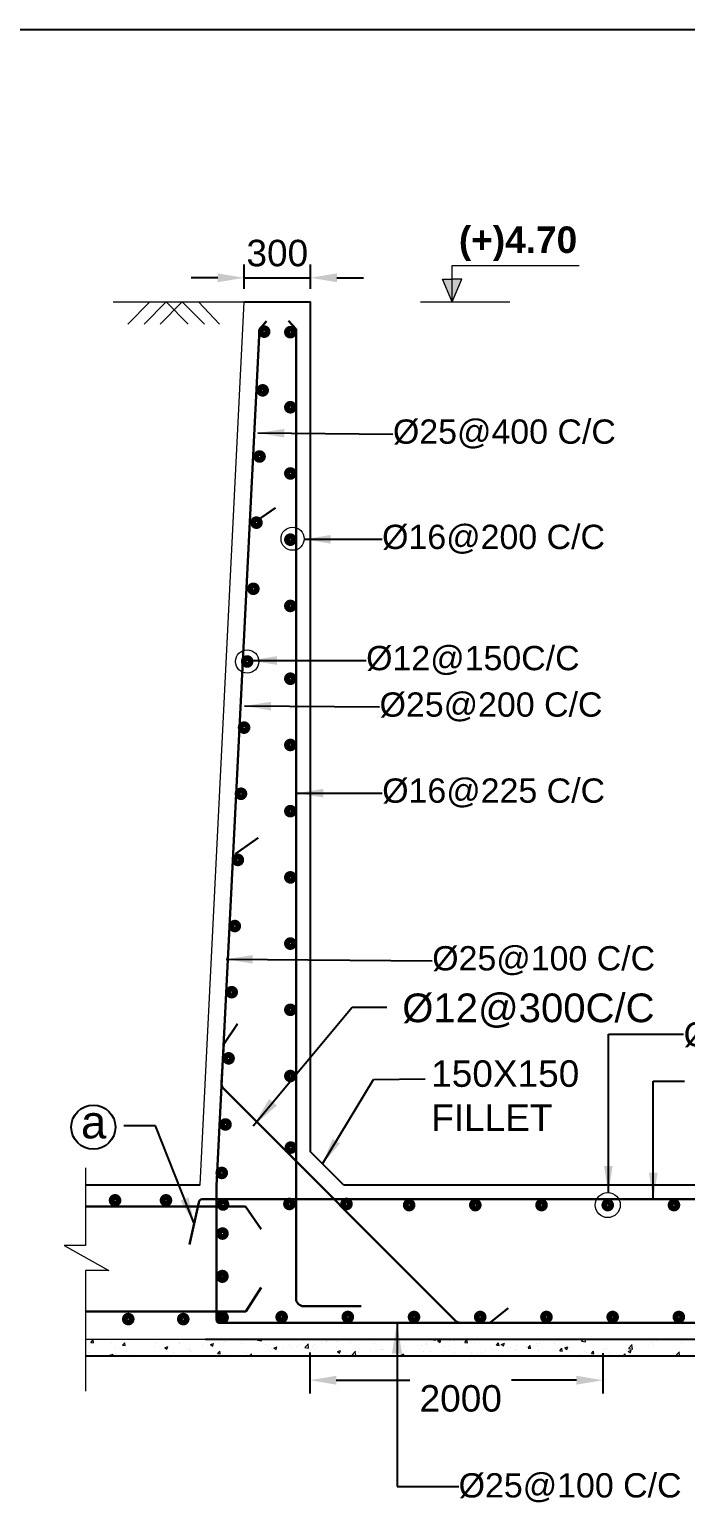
# Model space of a CAD drawing. Extents: x -358915 to 1258323, y -1667244 to -305611.
# Drawn here: x 642073 to 645045, y -1475756 to -1469052 of the extents above; entities that cross this region are included whole.
import ezdxf

# ---------------------------------------------------------------- set-up
doc = ezdxf.new("R2010")
doc.units = 0
doc.header["$LTSCALE"] = 300
doc.header["$MEASUREMENT"] = 0
doc.layers.get('0').update_dxf_attribs({"linetype": 'CONTINUOUS'})
doc.layers.get('DEFPOINTS').update_dxf_attribs({"linetype": 'CONTINUOUS'})
for name, color, linetype, lineweight in [('Dim', 7, 'CONTINUOUS', 9), ('HATCH', 252, 'CONTINUOUS', 5), ('ROD', 1, 'CONTINUOUS', 30)]:
    doc.layers.add(name, color=color, linetype=linetype, lineweight=lineweight)
doc.layers.add('LINE', color=7, linetype='CONTINUOUS')
doc.layers.add('TXT', color=7, linetype='CONTINUOUS')
doc.styles.add('Arial', font='arial.ttf')
doc.styles.add('DIM', font='isocp3.shx')
doc.dimstyles.new('dim_60', dxfattribs={"dimtxt": 120, "dimasz": 120, "dimexe": 60, "dimexo": 60, "dimgap": 50, "dimtad": 1, "dimdec": 0, "dimzin": 0, "dimdsep": 46, "dimtxsty": 'DIM', "dimcen": 0.09, "dimclrd": 5, "dimclre": 5, "dimclrt": 7, "dimadec": 0, "dimazin": 0, "dimtfac": 1, "dimtdec": 0, "dimtmove": 0, "dimatfit": 3, "dimfxl": 1, "dimtolj": 1, "dimtzin": 0, "dimarcsym": 0})
doc.dimstyles.new('dim_70', dxfattribs={"dimtxt": 140, "dimasz": 140, "dimexe": 70, "dimexo": 40, "dimgap": 50, "dimtad": 1, "dimdec": 0, "dimzin": 0, "dimdsep": 46, "dimtxsty": 'Arial', "dimcen": 0.09, "dimclrd": 5, "dimclre": 5, "dimclrt": 7, "dimadec": 0, "dimazin": 0, "dimtfac": 1, "dimtdec": 0, "dimtmove": 0, "dimatfit": 3, "dimfxl": 1, "dimtolj": 1, "dimtzin": 0, "dimarcsym": 0})

# ---------------------------------------------------------------- blocks, each defined once
blk = doc.blocks.new('*D739')
at = {"layer": 'DEFPOINTS', "color": 0, "ltscale": 500, "transparency": 16777216}
for p in [(643345.5, -1470176), (643045.5, -1470285.5), (643345.5, -1470285.5)]:
    blk.add_point(p, dxfattribs=at)
at = {"layer": 'Dim', "color": 5, "lineweight": -2, "ltscale": 500, "transparency": 16777216}
for p, q in [((643045.5, -1470225.5), (643045.5, -1470116)), ((643345.5, -1470225.5), (643345.5, -1470116)), ((642925.5, -1470176), (642805.5, -1470176)), ((643045.5, -1470176), (643345.5, -1470176)), ((643465.5, -1470176), (643585.5, -1470176))]:
    blk.add_line(p, q, dxfattribs=at)
at = {"layer": 'Dim', "color": 5, "ltscale": 500, "transparency": 16777216}
for points in [[(642925.5, -1470156), (642925.5, -1470196), (643045.5, -1470176)], [(643465.5, -1470156), (643465.5, -1470196), (643345.5, -1470176)]]:
    blk.add_solid(points, dxfattribs=at)
at = {"layer": 'Dim', "color": 7, "ltscale": 500, "transparency": 16777216, "insert": (643195.5, -1470064.7), "char_height": 120, "attachment_point": 5, "style": 'Arial'}
blk.add_mtext('\\A1;300', dxfattribs=at)
blk = doc.blocks.new('*D1400')
at = {"layer": 'DEFPOINTS', "color": 0, "ltscale": 500, "transparency": 16777216}
for p in [(643342.6, -1474985.5), (644670.9, -1474987.9), (644670.9, -1475170.8)]:
    blk.add_point(p, dxfattribs=at)
at = {"layer": 'Dim', "color": 5, "lineweight": -2, "ltscale": 500, "transparency": 16777216}
for p, q in [((643342.6, -1475045.5), (643342.6, -1475230.8)), ((644670.9, -1475047.9), (644670.9, -1475230.8)), ((643462.6, -1475170.8), (643796.7, -1475170.8)), ((644550.9, -1475170.8), (644256.7, -1475170.8))]:
    blk.add_line(p, q, dxfattribs=at)
at = {"layer": 'Dim', "color": 5, "ltscale": 500, "transparency": 16777216}
for points in [[(643462.6, -1475150.8), (643462.6, -1475190.8), (643342.6, -1475170.8)], [(644550.9, -1475150.8), (644550.9, -1475190.8), (644670.9, -1475170.8)]]:
    blk.add_solid(points, dxfattribs=at)
at = {"layer": 'Dim', "color": 7, "ltscale": 500, "transparency": 16777216, "insert": (644026.7, -1475253.8), "char_height": 120, "attachment_point": 5, "style": 'Arial'}
blk.add_mtext('\\A1;2000', dxfattribs=at)

msp = doc.modelspace()

# ---------------------------------------------------------------- hatches: boundary and pattern name
at = {"layer": 'Dim', "ltscale": 500}
h = msp.add_hatch(color=8, dxfattribs=at)
h.dxf.hatch_style = 1
h.paths.add_polyline_path([(644031.3, -1470181.8), (643987.9, -1470181.8), (643944.5, -1470181.8), (643987.9, -1470285.5)])

# ---------------------------------------------------------------- linework, layer by layer
at = {"color": 7}
msp.add_circle((642361.9, -1474024), 100.1, dxfattribs=at)
at = {"layer": 'Dim', "ltscale": 50}
for p, q in [((643987.9, -1470285.5), (643987.9, -1470119.8)), ((643987.9, -1470119.8), (644564, -1470119.8)), ((643844.5, -1470285.5), (644249.9, -1470285.5))]:
    msp.add_line(p, q, dxfattribs=at)
at = {"layer": 'Dim', "color": 2, "ltscale": 50}
for p, q in [((642351, -1474999.7), (642360.7, -1474988.2)), ((642363, -1475000.8), (642360.6, -1474988.2)), ((642390.6, -1474986), (642390.6, -1474986)), ((642545.9, -1474987.4), (642545.9, -1474987.4)), ((642971.3, -1474989.5), (642971.3, -1474989.5)), ((643106.1, -1474990), (643123.9, -1474992.8)), ((643107.2, -1474988.9), (643110.4, -1474985.5)), ((643123.9, -1474992.8), (643123, -1474985.5)), ((643206.7, -1474987.7), (643206.7, -1474987.7)), ((643313.4, -1474992.2), (643313.4, -1474992.2)), ((643470.3, -1474987.7), (643470.3, -1474987.7)), ((643901.2, -1474987.3), (643913.2, -1474988.4)), ((643901.2, -1474987.3), (643902.8, -1474985.5)), ((643913.2, -1474988.4), (643912.6, -1474985.5)), ((643923, -1474992.6), (643937, -1474987.3)), ((643932.9, -1474999.4), (643937, -1474987.3)), ((643975.6, -1474990.6), (643975.6, -1474990.6)), ((643997.6, -1474990.3), (643997.6, -1474990.3)), ((644044.7, -1474999.9), (644054.3, -1474988.4)), ((644056.6, -1475000.9), (644054.3, -1474988.4)), ((644485.6, -1474987.5), (644485.6, -1474987.5)), ((644574.8, -1474992.7), (644581.7, -1474985.5)), ((644575.6, -1474986.1), (644575.6, -1474986.1)), ((644591.5, -1474996.6), (644590.2, -1474985.5)), ((642340.2, -1475045.7), (642340.2, -1475045.7)), ((642342.2, -1475014.3), (642342.2, -1475014.3)), ((642351, -1474999.7), (642363, -1475000.7)), ((642419.5, -1475057.8), (642419.5, -1475057.8)), ((642437.2, -1475057.6), (642451.2, -1475052.2)), ((642437.2, -1475057.6), (642441.5, -1475060.5)), ((642444.9, -1475000.2), (642444.9, -1475000.2)), ((642448.4, -1475060.5), (642451.2, -1475052.2)), ((642456.8, -1475025.7), (642456.8, -1475025.7)), ((642464.3, -1475048.2), (642464.3, -1475048.2)), ((642494.5, -1475012.3), (642504.1, -1475000.8)), ((642494.5, -1475012.3), (642506.4, -1475013.3)), ((642506.4, -1475013.3), (642504.1, -1475000.8)), ((642514.4, -1475041.6), (642514.4, -1475041.6)), ((642543.5, -1475054), (642543.5, -1475054)), ((642637.3, -1475017.7), (642637.3, -1475017.7)), ((642644.5, -1475000.3), (642644.5, -1475000.3)), ((642675.2, -1475052.9), (642675.2, -1475052.9)), ((642685.4, -1475023.4), (642699.4, -1475018)), ((642685.4, -1475023.4), (642695.4, -1475030.1)), ((642686.6, -1475027.2), (642686.6, -1475027.2)), ((642695.4, -1475030.1), (642699.4, -1475018)), ((642696.7, -1475042.2), (642696.7, -1475042.2)), ((642725.2, -1475046.3), (642725.2, -1475046.3)), ((642751.2, -1475004.9), (642751.2, -1475004.9)), ((642754, -1474997.7), (642754, -1474997.7)), ((642793.4, -1475031.7), (642793.4, -1475031.7)), ((642799.4, -1475028.1), (642799.4, -1475028.1)), ((642801, -1475036.3), (642801, -1475036.3)), ((642801.9, -1475041.6), (642801.9, -1475041.6)), ((642858, -1475009.4), (642858, -1475009.4)), ((642892.7, -1475009.1), (642906.7, -1475003.7)), ((642892.7, -1475009.1), (642902.6, -1475015.8)), ((642902.6, -1475015.8), (642906.6, -1475003.7)), ((642924.8, -1475049.9), (642934.5, -1475038.4)), ((642924.8, -1475049.9), (642936.8, -1475050.9)), ((642928.6, -1475001), (642928.6, -1475001)), ((642936.8, -1475051), (642934.5, -1475038.4)), ((642955, -1474997.1), (642955, -1474997.1)), ((642966, -1475054.1), (642966, -1475054.1)), ((643035.3, -1475005.5), (643035.3, -1475005.5)), ((643041.8, -1475044.1), (643041.8, -1475044.1)), ((643055.2, -1475049.6), (643055.2, -1475049.6)), ((643069.9, -1475060.5), (643077.9, -1475051)), ((643079.7, -1475060.5), (643077.9, -1475051)), ((643142.1, -1475010), (643142.1, -1475010)), ((643156.3, -1475036.8), (643156.3, -1475036.8)), ((643164.3, -1475039.5), (643164.3, -1475039.5)), ((643168.1, -1475027.5), (643168.1, -1475027.5)), ((643180.1, -1475025.1), (643194.1, -1475019.7)), ((643180.1, -1475025.1), (643190, -1475031.8)), ((643190, -1475031.8), (643194.1, -1475019.7)), ((643218.1, -1475020.9), (643218.1, -1475020.9)), ((643248.8, -1475014.5), (643248.8, -1475014.5)), ((643260.1, -1475021.8), (643260.1, -1475021.8)), ((643281, -1475019.5), (643281, -1475019.5)), ((643293.9, -1475011), (643293.9, -1475011)), ((643319.5, -1475023.1), (643337.3, -1475025.9)), ((643320.7, -1475022), (643336.2, -1475005.7)), ((643337.3, -1475025.9), (643335.1, -1475006.9)), ((643355.6, -1475019.1), (643355.6, -1475019.1)), ((643362.8, -1475007.8), (643362.8, -1475007.8)), ((643397.6, -1474999.5), (643397.6, -1474999.5)), ((643420.2, -1474994.3), (643420.2, -1474994.3)), ((643420.2, -1474996.7), (643420.2, -1474996.7)), ((643462.4, -1475023.6), (643462.4, -1475023.6)), ((643463.8, -1474995), (643463.8, -1474995)), ((643467.5, -1475041.1), (643481.5, -1475035.8)), ((643467.5, -1475041.1), (643477.5, -1475047.8)), ((643477.4, -1475047.8), (643481.5, -1475035.8)), ((643493.4, -1475056.6), (643493.4, -1475056.6)), ((643527, -1475001.2), (643527, -1475001.2)), ((643533, -1475056.3), (643550.8, -1475059)), ((643534.1, -1475055.1), (643549.7, -1475038.8)), ((643550.8, -1475059), (643548.6, -1475040)), ((643565.3, -1475046.5), (643565.3, -1475046.5)), ((643569.1, -1475028.1), (643569.1, -1475028.1)), ((643619.7, -1475040), (643619.7, -1475040)), ((643633.7, -1475005.7), (643633.7, -1475005.7)), ((643668, -1475032.5), (643668, -1475032.5)), ((643669.8, -1475033.4), (643669.8, -1475033.4)), ((643675.9, -1475032.6), (643675.9, -1475032.6)), ((643739.2, -1475058.7), (643739.2, -1475058.7)), ((643740.5, -1475010.2), (643740.5, -1475010.2)), ((643745.5, -1475023.4), (643745.5, -1475023.4)), ((643754.9, -1475057.1), (643768.9, -1475051.8)), ((643754.9, -1475057.1), (643759.9, -1475060.5)), ((643766, -1475060.5), (643768.9, -1475051.8)), ((643769, -1475019.7), (643769, -1475019.7)), ((643782.7, -1475037.1), (643782.7, -1475037.1)), ((643847.3, -1475014.7), (643847.3, -1475014.7)), ((643855.9, -1475038.7), (643855.9, -1475038.7)), ((643871.8, -1475006.8), (643871.8, -1475006.8)), ((643872.9, -1475004.7), (643872.9, -1475004.7)), ((643889.4, -1475041.6), (643889.4, -1475041.6)), ((643921.9, -1475000.2), (643921.9, -1475000.2)), ((643923, -1474992.6), (643932.9, -1474999.4)), ((643954, -1475019.3), (643954, -1475019.3)), ((643972.5, -1475018.7), (643972.5, -1475018.7)), ((643973.1, -1475057.2), (643973.1, -1475057.2)), ((643996.2, -1475046.1), (643996.2, -1475046.1)), ((644044.7, -1474999.9), (644056.7, -1475000.9)), ((644060.8, -1475023.8), (644060.8, -1475023.8)), ((644071.3, -1475052.5), (644071.3, -1475052.5)), ((644074.1, -1475044.3), (644074.1, -1475044.3)), ((644089.2, -1474998.7), (644089.2, -1474998.7)), ((644103, -1475050.6), (644103, -1475050.6)), ((644121.4, -1475045.9), (644121.4, -1475045.9)), ((644137.1, -1475042.6), (644137.1, -1475042.6)), ((644167.6, -1475028.3), (644167.6, -1475028.3)), ((644178, -1475029.4), (644178, -1475029.4)), ((644188.2, -1475012.4), (644197.8, -1475000.9)), ((644188.2, -1475012.4), (644200.1, -1475013.5)), ((644197.2, -1475035.9), (644197.2, -1475035.9)), ((644200.1, -1475013.5), (644197.8, -1475001)), ((644209.7, -1475055.1), (644209.7, -1475055.1)), ((644210.4, -1475008.7), (644224.4, -1475003.3)), ((644210.4, -1475008.7), (644220.4, -1475015.4)), ((644220.3, -1475015.4), (644224.4, -1475003.3)), ((644253.7, -1475022.6), (644253.7, -1475022.6)), ((644274.3, -1475032.8), (644274.3, -1475032.8)), ((644280.7, -1475015.3), (644280.7, -1475015.3)), ((644323.5, -1475019.3), (644323.5, -1475019.3)), ((644331.6, -1475025), (644341.2, -1475013.5)), ((644331.6, -1475025), (644343.6, -1475026)), ((644343.5, -1475026), (644341.2, -1475013.5)), ((644370.4, -1475002.5), (644370.4, -1475002.5)), ((644373.5, -1475012.7), (644373.5, -1475012.7)), ((644381.1, -1475037.3), (644381.1, -1475037.3)), ((644381.7, -1475002.5), (644381.7, -1475002.5)), ((644449.3, -1475002.8), (644449.3, -1475002.8)), ((644475.1, -1475037.5), (644484.7, -1475026)), ((644475.1, -1475037.5), (644487, -1475038.6)), ((644483.2, -1475054.1), (644483.2, -1475054.1)), ((644487, -1475038.6), (644484.7, -1475026.1)), ((644487.8, -1475041.8), (644487.8, -1475041.8)), ((644497.8, -1475024.7), (644511.8, -1475019.3)), ((644497.8, -1475024.7), (644507.8, -1475031.4)), ((644507.7, -1475031.4), (644511.8, -1475019.3)), ((644563.4, -1475052.5), (644563.4, -1475052.5)), ((644573, -1475058.4), (644573, -1475058.4)), ((644573.7, -1474993.8), (644591.5, -1474996.6)), ((644585.9, -1475040), (644585.9, -1475040)), ((644594.6, -1475046.3), (644594.6, -1475046.3)), ((644618.5, -1475050.1), (644628.2, -1475038.6)), ((644618.5, -1475050.1), (644630.5, -1475051.1)), ((644630.4, -1475051.1), (644628.1, -1475038.6)), ((644648.8, -1475048.4), (644648.8, -1475048.4)), ((644680, -1475032.5), (644680, -1475032.5)), ((644686.9, -1475027.2), (644686.9, -1475027.2)), ((644701.4, -1475050.8), (644701.4, -1475050.8)), ((644763.7, -1475060.5), (644771.6, -1475051.1)), ((644773.3, -1475060.5), (644771.6, -1475051.2)), ((644775.1, -1475031.8), (644775.1, -1475031.8)), ((644785.3, -1475040.7), (644799.3, -1475035.3)), ((644785.3, -1475040.7), (644795.2, -1475047.4)), ((644787.2, -1475026.9), (644805, -1475029.7)), ((644788.3, -1475025.8), (644803.9, -1475009.5)), ((644790.8, -1475012.2), (644790.8, -1475012.2)), ((644795.2, -1475047.4), (644799.2, -1475035.3)), ((644796.7, -1475012.5), (644796.7, -1475012.5)), ((644804.9, -1475029.7), (644802.7, -1475010.7)), ((644808.1, -1475055.3), (644808.1, -1475055.3)), ((644825.2, -1475025.2), (644825.2, -1475025.2)), ((644893.5, -1474998.1), (644893.5, -1474998.1)), ((644900.9, -1475015.2), (644900.9, -1475015.2)), ((644913.3, -1474992.5), (644913.3, -1474992.5)), ((644992, -1475051.9), (644992, -1475051.9)), ((645001.7, -1475058.9), (645017.3, -1475042.6)), ((645018.1, -1475060.5), (645016.2, -1475043.8)), ((645027.2, -1474998.6), (645027.2, -1474998.6)), ((643047.7, -1475059.5), (643047.7, -1475059.5)), ((644316.5, -1475059.6), (644316.5, -1475059.6)), ((644914.9, -1475059.9), (644914.9, -1475059.9)), ((645000.6, -1475060.1), (645003.6, -1475060.5))]:
    msp.add_line(p, q, dxfattribs=at)
at = {"layer": 'Dim', "ltscale": 500}
for points in [[(643987.9, -1470285.5), (643944.5, -1470181.8), (643987.9, -1470181.8)], [(643987.9, -1470285.5), (644031.3, -1470181.8), (643987.9, -1470181.8)]]:
    msp.add_lwpolyline(points, dxfattribs=at)
at = {"layer": 'Dim', "ltscale": 50}
msp.add_lwpolyline([(642451.5, -1470285.5), (643045.5, -1470285.5)], dxfattribs=at)
at = {"layer": 'Dim', "color": 7, "ltscale": 50}
msp.add_lwpolyline([(642326.5, -1474208), (642326.5, -1474559.7), (642230.3, -1474559.7), (642432.8, -1474673), (642326.5, -1474673), (642326.5, -1475220.8)], dxfattribs=at)
at = {"layer": 'Dim'}
for centre, radius in [((643264.9, -1471358.2), 52.6), ((643058.9, -1471914.4), 52.6), ((644692.8, -1474377.3), 56.8)]:
    msp.add_circle(centre, radius, dxfattribs=at)
at = {"layer": 'HATCH', "lineweight": 15}
for points in [[(642618.1, -1470285.5), (642518.2, -1470385.4)], [(642691.6, -1470285.5), (642591.7, -1470385.4)], [(642765.1, -1470285.5), (642665.3, -1470385.4)], [(642691.6, -1470285.5), (642791.5, -1470385.4)], [(642765.1, -1470285.5), (642865, -1470385.4)], [(642838.7, -1470285.5), (642933.4, -1470385.4)]]:
    msp.add_lwpolyline(points, dxfattribs=at)
at = {"layer": 'LINE', "lineweight": 15}
msp.add_line((642845.5, -1474285.5), (643045.5, -1470285.5), dxfattribs=at)
at = {"layer": 'LINE'}
for p, q in [((643045.5, -1470285.5), (643345.5, -1470285.5)), ((643345.5, -1474135.5), (643345.5, -1470285.5)), ((643495.5, -1474285.5), (643345.5, -1474135.5)), ((642326.5, -1474285.5), (642845.5, -1474285.5)), ((643495.5, -1474285.5), (645271.6, -1474285.5)), ((642870.5, -1474985.5), (645271.6, -1474985.5)), ((642326.5, -1475060.5), (642870.5, -1475060.5)), ((642870.5, -1475060.5), (645271.6, -1475060.5))]:
    msp.add_line(p, q, dxfattribs=at)
at = {"layer": 'LINE', "lineweight": 18}
msp.add_line((642326.5, -1474985.5), (642870.5, -1474985.5), dxfattribs=at)
at = {"layer": 'LINE'}
msp.add_lwpolyline([(649573, -1489454.2), (620720.6, -1489454.2), (620720.6, -1469051.5), (649573, -1469051.5)], close=True, dxfattribs=at)
msp.add_lwpolyline([(642845.5, -1474285.5), (642845.5, -1474285.5)], dxfattribs=at)
at = {"layer": 'ROD'}
for p, q in [((642920.4, -1474289), (643114.7, -1470408.4)), ((642920.5, -1474285.5), (642920.5, -1474895.5)), ((642326.5, -1474383.8), (643050.8, -1474383.8)), ((643050.8, -1474383.8), (643122.4, -1474485.9)), ((643052.3, -1474860.1), (643122.5, -1474751.4)), ((642931, -1474910.5), (645271.6, -1474910.5))]:
    msp.add_line(p, q, dxfattribs=at)
at = {"layer": 'ROD', "const_width": 30.7}
for points in [[(643148.6, -1470415.8, -1), (643123.6, -1470424.2, -1)], [(643267.2, -1470418.3, -1), (643242.1, -1470426.6, -1)], [(643141.6, -1470681.9, -1), (643116.6, -1470690.2, -1)], [(643267.2, -1470758.4, -1), (643242.1, -1470766.7, -1)], [(643127.6, -1470981.5, -1), (643102.5, -1470989.9, -1)], [(643267.2, -1471058.4, -1), (643242.1, -1471066.7, -1)], [(643113.6, -1471281.2, -1), (643088.5, -1471289.6, -1)], [(643267.2, -1471358.4, -1), (643242.1, -1471366.7, -1)], [(643099.5, -1471580.9, -1), (643074.5, -1471589.2, -1)], [(643267.2, -1471658.4, -1), (643242.1, -1471666.7, -1)], [(643071.4, -1471910.2, -1), (643046.4, -1471918.6, -1)], [(643267.2, -1471988.4, -1), (643242.1, -1471996.7, -1)], [(643057.4, -1472209.9, -1), (643032.4, -1472218.2, -1)], [(643267.2, -1472288.4, -1), (643242.1, -1472296.7, -1)], [(643043.4, -1472509.6, -1), (643018.3, -1472517.9, -1)], [(643267.2, -1472588.4, -1), (643242.1, -1472596.7, -1)], [(643029.3, -1472809.2, -1), (643004.3, -1472817.6, -1)], [(643267.2, -1472888.4, -1), (643242.1, -1472896.7, -1)], [(643015.3, -1473108.9, -1), (642990.3, -1473117.3, -1)], [(643267.2, -1473188.4, -1), (643242.1, -1473196.7, -1)], [(643001.3, -1473408.6, -1), (642976.2, -1473416.9, -1)], [(643267.2, -1473488.4, -1), (643242.1, -1473496.7, -1)], [(642987.2, -1473708.2, -1), (642962.2, -1473716.6, -1)], [(643267.2, -1473788.4, -1), (643242.1, -1473796.7, -1)], [(642973.2, -1474007.9, -1), (642948.1, -1474016.3, -1)], [(643269.3, -1474120.9, 1), (643244.3, -1474112.5, 1)], [(642956.3, -1474227.4, -1), (642931.3, -1474235.7, -1)], [(642472.8, -1474351.7, -1), (642447.8, -1474360, -1)], [(642703.5, -1474351.7, -1), (642678.5, -1474360, -1)], [(642962.3, -1474370.2, -1), (642937.2, -1474378.6, -1)], [(643262.9, -1474368.1, -1), (643237.8, -1474376.4, -1)], [(643521.5, -1474368.1, -1), (643496.4, -1474376.4, -1)], [(643805.3, -1474373.1, -1), (643780.3, -1474381.5, -1)], [(644105.3, -1474373.1, -1), (644080.3, -1474381.5, -1)], [(644405.3, -1474373.1, -1), (644380.3, -1474381.5, -1)], [(644705.3, -1474373.1, -1), (644680.3, -1474381.5, -1)], [(645005.3, -1474373.1, -1), (644980.3, -1474381.5, -1)], [(642959.7, -1474502.1, -1), (642934.6, -1474510.5, -1)], [(642959.2, -1474694.8, -1), (642934.1, -1474703.1, -1)], [(642959.2, -1474697.2, -1), (642934.1, -1474705.5, -1)], [(642933.5, -1474880.1, 1), (642958.5, -1474888.4, 1)], [(643227.5, -1474880.1, -1), (643202.5, -1474888.4, -1)], [(643527.5, -1474880.1, -1), (643502.5, -1474888.4, -1)], [(643827.5, -1474880.1, -1), (643802.5, -1474888.4, -1)], [(644127.5, -1474880.1, -1), (644102.5, -1474888.4, -1)], [(644427.5, -1474880.1, -1), (644402.5, -1474888.4, -1)], [(644727.5, -1474880.1, -1), (644702.5, -1474888.4, -1)], [(645027.5, -1474880.1, -1), (645002.5, -1474888.4, -1)], [(642507.6, -1474889.7, 1), (642532.7, -1474898, 1)], [(642756.9, -1474889.7, 1), (642781.9, -1474898, 1)], [(642960.1, -1474883, -1), (642935.1, -1474891.3, -1)]]:
    msp.add_lwpolyline(points, format="xyb", close=True, dxfattribs=at)
at = {"layer": 'ROD'}
for points in [[(643114.7, -1470408.4), (643147, -1470371.9)], [(643280.5, -1470408.4), (643246.8, -1470370.4)], [(643084.3, -1471289.6), (643186.8, -1471218)], [(643006.5, -1472785.5), (643109, -1472713.9)], [(642952.5, -1473648.8), (643014.6, -1473555.6)], [(645271.6, -1474350.5), (642855.2, -1474350.5)], [(644158, -1474910.4), (644242.1, -1474844.3)], [(643052.3, -1474860.1), (642326.5, -1474860.1)]]:
    msp.add_lwpolyline(points, dxfattribs=at)
for points in [[(643280.5, -1470408.4), (643280.5, -1474800.6, 0.414214), (643315.5, -1474835.6), (643575.3, -1474835.6)], [(644268.7, -1474910.4), (644023.5, -1474910.4, -0.198912), (644002.3, -1474901.6), (642952.3, -1473849.7, -0.220535), (642942.1, -1473822), (642952.6, -1473645.7)], [(642894.5, -1474350.5), (642855.2, -1474350.5, 0.414214), (642840.2, -1474365.5), (642797.8, -1474556.6)]]:
    msp.add_lwpolyline(points, format="xyb", dxfattribs=at)
for centre, radius in [((642935.5, -1474895.5), 15), ((642935.5, -1474895.5), 15), ((642931, -1474900.5), 10)]:
    msp.add_arc(centre, radius, 180, 270, dxfattribs=at)

# ---------------------------------------------------------------- texts
at = {"layer": 'TXT', "color": 6, "insert": (644286.4, -1470021.7), "char_height": 120, "width": 1545.509, "attachment_point": 5, "style": 'Arial'}
msp.add_mtext('{\\fArial|b1|i0|c0|p34;(+)4.70}', dxfattribs=at)
at = {"layer": 'TXT', "color": 0, "attachment_point": 4, "style": 'Arial'}
for s, insert, char_height, width in [('%%C25@400 C/C', (643719.4, -1470883.9), 110, 1191.093), ('%%C16@200 C/C', (643670.3, -1471360.9), 110, 1198.183), ('%%C12@150C/C', (643598, -1471910), 110, 1247.817), ('%%C25@200 C/C', (643658.8, -1472120.6), 110, 1191.093), ('%%C16@225 C/C', (643670.7, -1472510.4), 110, 1240.727), ('%%C25@100 C/C', (643897.4, -1473270.2), 110, 1191.093), ('%%C12@300C/C', (643761.7, -1473496.7), 130, 1348.863), ('%%C16@200 C/C', (645036.9, -1473614.5), 110, 1258.216), ('a', (642305.7, -1474001.9), 148.5, 151.763), ('%%C25@100 C/C', (644017.2, -1475658.1), 110, 1166.309)]:
    msp.add_mtext(s, dxfattribs=dict(at, insert=insert, char_height=char_height, width=width))
at = {"layer": 'TXT', "color": 0, "insert": (643892.8, -1473881.5), "char_height": 120, "attachment_point": 4, "style": 'Arial'}
msp.add_mtext('150X150\\PFILLET', dxfattribs=at)

# ---------------------------------------------------------------- dimensions: what is measured, and where the dimension line sits
at = {"layer": 'Dim', "ltscale": 500}
dim = msp.add_linear_dim(base=(643345.5, -1470176), p1=(643045.5, -1470285.5), p2=(643345.5, -1470285.5), dimstyle='dim_60', override={"dimtxsty": 'Arial'}, dxfattribs=at)
dim.commit()
dim.dimension.update_dxf_attribs({"geometry": '*D739', "text_midpoint": (643195.5, -1470176), "dimtype": 160})
dim = msp.add_linear_dim(base=(644670.9, -1475170.8), p1=(643342.6, -1474985.5), p2=(644670.9, -1474987.9), text='2000', dimstyle='dim_60', override={"dimtxsty": 'Arial', "dimtmove": 2}, dxfattribs=at)
dim.commit()
dim.dimension.update_dxf_attribs({"geometry": '*D1400', "text_midpoint": (644026.7, -1475253.8), "dimtype": 160})

# ---------------------------------------------------------------- leaders
at = {"layer": 'Dim', "ltscale": 50}
msp.add_leader([(643073.8, -1471910), (643598, -1471910)], dimstyle='dim_60', override={"dimgap": 50, "dimtad": 0}, dxfattribs=at)
at = {"layer": 'Dim'}
for points in [[(643086.7, -1474018.8), (643534.1, -1473481.3), (643691.7, -1473481.3)], [(643737.9, -1474910.5), (643737.9, -1475652.9), (644018.8, -1475652)]]:
    msp.add_leader(points, dimstyle='dim_70', dxfattribs=at)
at = {"layer": 'LINE'}
for points in [[(643107.8, -1470879.1), (643719.4, -1470883.9)], [(643317.2, -1471360.8), (643670.3, -1471360.9)], [(643047.3, -1472115.7), (643658.8, -1472120.6)], [(643284, -1472511.2), (643670.7, -1472511.2)], [(642964.3, -1473263.1), (643897.4, -1473270.2)], [(644695.5, -1474320.7), (644695.5, -1473603.3), (645036.6, -1473603.3)], [(643400.5, -1474190.5), (643631.2, -1473807.7), (643864.8, -1473804.9)], [(644898.9, -1474350.5), (644898.9, -1473816.5), (645040.6, -1473816.5)], [(642819, -1474461), (642643.1, -1474018.8), (642500.7, -1474018.8)]]:
    msp.add_leader(points, dimstyle='dim_60', dxfattribs=at)

doc.saveas('drawing.dxf')
